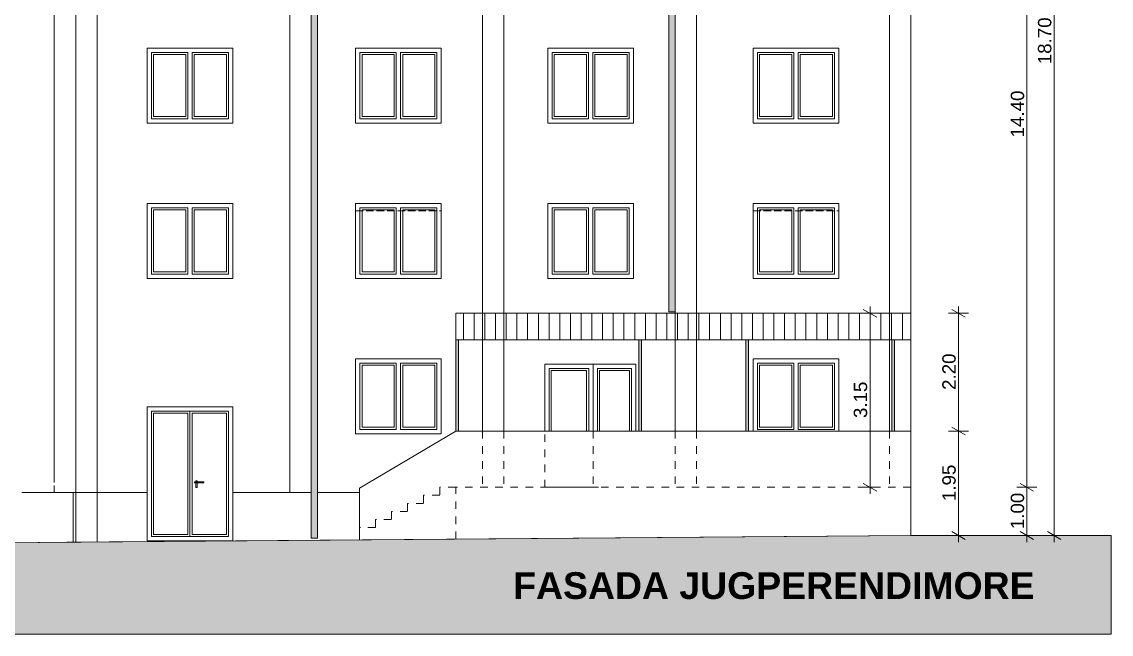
# Model space of a CAD drawing. Header units: feet. Extents: x 2791058 to 2855058, y -67651 to -18651.
# Drawn here: x 2821404 to 2841756, y -41519 to -30085 of the extents above; entities that cross this region are included whole.
import ezdxf

# ---------------------------------------------------------------- set-up
doc = ezdxf.new("R2010")
doc.units = ezdxf.units.FT
doc.header["$MEASUREMENT"] = 0
for name, pattern in [('Dashed', [282.222223, 141.111112, -141.111112]), ('Hidden Line', [195.611112, 141.111112, -54.5]), ('Long Dashed', [529.166651, 317.499995, -211.666656])]:
    doc.linetypes.add(name, pattern=pattern)
for name, color, linetype, lineweight in [('2D Drafting - General_Pen_No__1', 7, 'Continuous', 0), ('Annotation - Text_Pen_No__1', 7, 'Continuous', 0), ('Dimensioning - General_Pen_No__1', 7, 'Continuous', 0), ('Exterior walls_Pen_No__1', 7, 'Continuous', 0), ('Exterior walls_Pen_No__11', 171, 'Continuous', 0), ('Lines_Pen_No__11', 171, 'Continuous', 0), ('Lines_Pen_No__20', 1, 'Continuous', 0), ('Shell - Roof_Pen_No__21', 7, 'Continuous', 0), ('Structural - Bearing_Pen_No__1', 7, 'Continuous', 0)]:
    doc.layers.add(name, color=color, linetype=linetype, lineweight=lineweight)
doc.layers.add('2D Drafting - General_Pen_No__61', color=7, linetype='Continuous', lineweight=0, true_color=0x6a6a6a)
doc.layers.add('Structural - Bearing_Pen_No__61', color=7, linetype='Continuous', lineweight=0, true_color=0x6a6a6a)
doc.layers.add('Dimensioning - General', color=7, linetype='Continuous')
doc.layers.add('Exterior walls', color=7, linetype='Continuous')
doc.styles.add('GENERATED_STYLE_1', font='arial.ttf')
doc.styles.add('GENERATED_STYLE_4', font='arialbd.ttf')
doc.dimstyles.new('GENERATED_STYLE__1', dxfattribs={"dimtxt": 250, "dimasz": 190, "dimexe": 0.18, "dimexo": 3, "dimgap": 0.09, "dimtad": 1, "dimlfac": 0.001, "dimzin": 0, "dimdsep": 46, "dimtxsty": 'GENERATED_STYLE_1', "dimblk": 'ARROWHEAD_2', "dimblk1": 'ARROWHEAD_2', "dimblk2": 'ARROWHEAD_2', "dimcen": 0.09, "dimclrd": 7, "dimclre": 7, "dimclrt": 7, "dimadec": 0, "dimazin": 0, "dimtfac": 1, "dimtdec": 4, "dimtmove": 0, "dimatfit": 3, "dimfxl": 1, "dimtolj": 1, "dimtzin": 0, "dimarcsym": 0})

# ---------------------------------------------------------------- blocks, each defined once
blk = doc.blocks.new('Wall_4', base_point=(2826871, -24476))
at = {"layer": 'Exterior walls', "linetype": 'Continuous', "lineweight": 0}
blk.add_hatch(color=255, dxfattribs=at).paths.add_polyline_path([(2826811, -24476), (2826811, -39726), (2826931, -39726), (2826931, -24476)])
at = {"layer": 'Exterior walls_Pen_No__1', "color": 7, "linetype": 'Continuous', "lineweight": 0, "flags": 128}
for points in [[(2826811, -24476), (2826811, -39726)], [(2826931, -24476), (2826811, -24476)], [(2826931, -39726), (2826931, -24476)], [(2826811, -39726), (2826931, -39726)]]:
    blk.add_lwpolyline(points, dxfattribs=at)
blk = doc.blocks.new('Wall_5', base_point=(2833551, -24476))
at = {"layer": 'Exterior walls', "linetype": 'Continuous', "lineweight": 0}
blk.add_hatch(color=255, dxfattribs=at).paths.add_polyline_path([(2833491, -24476), (2833491, -35502), (2833611, -35502), (2833611, -24476)])
at = {"layer": 'Exterior walls_Pen_No__1', "color": 7, "linetype": 'Continuous', "lineweight": 0, "flags": 128}
for points in [[(2833491, -24476), (2833491, -35502)], [(2833611, -24476), (2833491, -24476)], [(2833611, -35502), (2833611, -24476)], [(2833491, -35502), (2833611, -35502)]]:
    blk.add_lwpolyline(points, dxfattribs=at)
blk = doc.blocks.new('*D34', base_point=(2247654, -76425))
at = {"layer": 'Dimensioning - General_Pen_No__1', "color": 7, "linetype": 'Continuous', "lineweight": 0, "transparency": 16777216}
for p, q in [((2840369, -38776), (2839994, -38776)), ((2840057, -38704), (2840307, -38848)), ((2840182, -39676), (2840182, -38776)), ((2840369, -39676), (2839994, -39676)), ((2840057, -39604), (2840307, -39748)), ((2840182, -39798), (2840182, -39676))]:
    blk.add_line(p, q, dxfattribs=at)
at = {"layer": 'Dimensioning - General_Pen_No__1', "color": 7, "lineweight": 0, "transparency": 16777216, "insert": (2840132, -39558), "char_height": 250, "attachment_point": 7, "rotation": 90, "style": 'GENERATED_STYLE_1'}
blk.add_mtext('\\A1;1.00', dxfattribs=at)
blk = doc.blocks.new('ARROWHEAD_2')
at = {"color": 0, "linetype": 'Continuous', "lineweight": 0}
for p, q in [((0, 0), (-1, 0)), ((-0.38, -0.66), (0.38, 0.66))]:
    blk.add_line(p, q, dxfattribs=at)
blk = doc.blocks.new('*D35', base_point=(2247654, -76425))
at = {"layer": 'Dimensioning - General_Pen_No__1', "color": 7, "linetype": 'Continuous', "lineweight": 0, "transparency": 16777216}
for p, q in [((2840057, -24404), (2840307, -24548)), ((2840369, -24476), (2839994, -24476)), ((2840182, -38776), (2840182, -24476)), ((2840369, -38776), (2839994, -38776)), ((2840057, -38704), (2840307, -38848))]:
    blk.add_line(p, q, dxfattribs=at)
at = {"layer": 'Dimensioning - General_Pen_No__1', "color": 7, "lineweight": 0, "transparency": 16777216, "char_height": 250, "attachment_point": 7, "rotation": 90, "style": 'GENERATED_STYLE_1'}
for s, insert in [('\\A1;50', (2840132, -24927)), ('\\A1;14.40', (2840132, -32243))]:
    blk.add_mtext(s, dxfattribs=dict(at, insert=insert))
blk = doc.blocks.new('*D38', base_point=(2247654, -76425))
at = {"layer": 'Dimensioning - General_Pen_No__1', "color": 7, "linetype": 'Continuous', "lineweight": 0, "transparency": 16777216}
for p, q in [((2840816, -21295), (2840566, -21151)), ((2840691, -21223), (2840691, -21101)), ((2840878, -21223), (2840503, -21223)), ((2840691, -39676), (2840691, -21223)), ((2840878, -39676), (2840503, -39676)), ((2840566, -39604), (2840816, -39748)), ((2840691, -39798), (2840691, -39676))]:
    blk.add_line(p, q, dxfattribs=at)
at = {"layer": 'Dimensioning - General_Pen_No__1', "color": 7, "lineweight": 0, "transparency": 16777216, "insert": (2840641, -30877), "char_height": 250, "attachment_point": 7, "rotation": 90, "style": 'GENERATED_STYLE_1'}
blk.add_mtext('\\A1;18.70', dxfattribs=at)
blk = doc.blocks.new('*D39', base_point=(2247654, -76425))
at = {"layer": 'Dimensioning - General_Pen_No__1', "color": 7, "linetype": 'Continuous', "lineweight": 0, "transparency": 16777216}
for p, q in [((2839091, -37726), (2838716, -37726)), ((2838779, -37654), (2839029, -37798)), ((2838904, -39676), (2838904, -37726)), ((2839091, -39676), (2838716, -39676)), ((2838779, -39604), (2839029, -39748)), ((2838904, -39798), (2838904, -39676))]:
    blk.add_line(p, q, dxfattribs=at)
at = {"layer": 'Dimensioning - General_Pen_No__1', "color": 7, "lineweight": 0, "transparency": 16777216, "insert": (2838854, -39033), "char_height": 250, "attachment_point": 7, "rotation": 90, "style": 'GENERATED_STYLE_1'}
blk.add_mtext('\\A1;1.95', dxfattribs=at)
blk = doc.blocks.new('*D40', base_point=(2247654, -76425))
at = {"layer": 'Dimensioning - General_Pen_No__1', "color": 7, "linetype": 'Continuous', "lineweight": 0, "transparency": 16777216}
for p, q in [((2838904, -35526), (2838904, -35403)), ((2839091, -35526), (2838716, -35526)), ((2839029, -35598), (2838779, -35454)), ((2838904, -37726), (2838904, -35526)), ((2839091, -37726), (2838716, -37726)), ((2838779, -37654), (2839029, -37798))]:
    blk.add_line(p, q, dxfattribs=at)
at = {"layer": 'Dimensioning - General_Pen_No__1', "color": 7, "lineweight": 0, "transparency": 16777216, "insert": (2838854, -36958), "char_height": 250, "attachment_point": 7, "rotation": 90, "style": 'GENERATED_STYLE_1'}
blk.add_mtext('\\A1;2.20', dxfattribs=at)
blk = doc.blocks.new('*D42', base_point=(2247654, -76425))
at = {"layer": 'Dimensioning - General_Pen_No__1', "color": 7, "linetype": 'Continuous', "lineweight": 0, "transparency": 16777216}
for p, q in [((2837250, -35526), (2837250, -35403)), ((2837437, -35526), (2837062, -35526)), ((2837375, -35598), (2837125, -35454)), ((2837250, -38776), (2837250, -35526)), ((2837437, -38776), (2837062, -38776)), ((2837125, -38704), (2837375, -38848)), ((2837250, -38898), (2837250, -38776))]:
    blk.add_line(p, q, dxfattribs=at)
at = {"layer": 'Dimensioning - General_Pen_No__1', "color": 7, "lineweight": 0, "transparency": 16777216, "insert": (2837200, -37483), "char_height": 250, "attachment_point": 7, "rotation": 90, "style": 'GENERATED_STYLE_1'}
blk.add_mtext('\\A1;3.15', dxfattribs=at)

msp = doc.modelspace()

# ---------------------------------------------------------------- hatches: boundary and pattern name
at = {"layer": '2D Drafting - General_Pen_No__61', "linetype": 'Continuous', "lineweight": 0, "true_color": 0x6a6a6a}
msp.add_hatch(color=251, dxfattribs=at).paths.add_polyline_path([(2801138.969, -39898.558), (2806861.233, -39875.72), (2818969.266, -39827.397), (2819788.671, -39822.503), (2821170.438, -39811.373), (2822248.041, -39802.693), (2838011.233, -39675.72), (2841447.375, -39675.72), (2841755.896, -39675.72), (2841755.896, -41518.967), (2801149.188, -41518.967)])
at = {"layer": 'Structural - Bearing_Pen_No__1', "linetype": 'Continuous', "lineweight": 0}
h = msp.add_hatch(dxfattribs=at)
h.set_pattern_fill('SOLDIER_COURSE', style=0, pattern_type=2)
h.set_pattern_definition([(90, (2247653.82, -76424.97), (-200, 0), [])])
h.paths.add_polyline_path([(2838011.233, -35525.72), (2829511.233, -35525.72), (2829511.233, -36025.72), (2838011.233, -36025.72)])
at = {"layer": 'Structural - Bearing_Pen_No__61', "linetype": 'Continuous', "lineweight": 0, "true_color": 0x6a6a6a}
for points in [[(2829561.233, -36025.72), (2829511.233, -36025.72), (2829511.233, -37725.72), (2829561.233, -37725.72)], [(2832982.262, -36025.72), (2832932.262, -36025.72), (2832932.262, -37725.72), (2832982.262, -37725.72)], [(2834931.694, -36025.72), (2834931.694, -37725.72), (2834981.694, -37725.72), (2834981.694, -36025.72)], [(2837710.532, -36025.72), (2837660.532, -36025.72), (2837660.532, -37725.72), (2837710.532, -37725.72)]]:
    msp.add_hatch(color=251, dxfattribs=at).paths.add_polyline_path(points)

# ---------------------------------------------------------------- linework, layer by layer
at = {"layer": '2D Drafting - General_Pen_No__1', "color": 7, "linetype": 'Continuous', "lineweight": 0, "flags": 128}
msp.add_lwpolyline([(2801138.969, -39898.558), (2806861.233, -39875.72), (2818969.266, -39827.397), (2819788.671, -39822.503), (2821170.438, -39811.373), (2822248.041, -39802.693), (2838011.233, -39675.72), (2841447.375, -39675.72), (2841755.896, -39675.72), (2841755.896, -41518.967), (2801149.188, -41518.967)], close=True, dxfattribs=at)
at = {"layer": 'Exterior walls_Pen_No__11', "color": 171, "linetype": 'Continuous', "lineweight": 0, "flags": 128}
for points in [[(2824655.621, -38658.354), (2824678.336, -38658.354), (2824678.336, -38778.921), (2824655.621, -38778.921)], [(2824629.411, -38674.081), (2824802.397, -38674.081), (2824802.397, -38689.807), (2824629.411, -38689.807)]]:
    msp.add_lwpolyline(points, close=True, dxfattribs=at)
at = {"layer": 'Lines_Pen_No__11', "color": 171, "linetype": 'Continuous', "lineweight": 0}
for p, q in [((2824506.442, -39654.479), (2824506.442, -37394.479)), ((2824546.442, -39694.479), (2824546.442, -37354.479)), ((2824586.442, -39654.479), (2824586.442, -37394.479))]:
    msp.add_line(p, q, dxfattribs=at)
for points in [[(2823746.442, -39774.479), (2825346.442, -39774.479), (2825346.442, -37274.479), (2823746.442, -37274.479)], [(2823826.442, -39694.479), (2825266.442, -39694.479), (2825266.442, -37354.479), (2823826.442, -37354.479)]]:
    msp.add_lwpolyline(points, close=True, dxfattribs=at)
for points in [[(2824506.442, -37394.479), (2823866.442, -37394.479), (2823866.442, -39654.479), (2824506.442, -39654.479)], [(2824586.442, -39654.479), (2825226.442, -39654.479), (2825226.442, -37394.479), (2824586.442, -37394.479)]]:
    msp.add_lwpolyline(points, dxfattribs=at)
at = {"layer": 'Lines_Pen_No__20', "color": 1, "linetype": 'Hidden Line', "lineweight": 0}
for p, q in [((2825346.442, -30575.72), (2823746.442, -30575.72)), ((2823746.442, -30715.72), (2823746.442, -30575.72)), ((2825346.442, -30715.72), (2825346.442, -30575.72)), ((2829240.003, -30575.72), (2827640.003, -30575.72)), ((2827640.003, -30715.72), (2827640.003, -30575.72)), ((2829240.003, -30715.72), (2829240.003, -30575.72)), ((2832830.982, -30575.72), (2831230.982, -30575.72)), ((2831230.982, -30715.72), (2831230.982, -30575.72)), ((2832830.982, -30715.72), (2832830.982, -30575.72)), ((2836667.042, -30575.72), (2835067.042, -30575.72)), ((2835067.042, -30715.72), (2835067.042, -30575.72)), ((2836667.042, -30715.72), (2836667.042, -30575.72)), ((2825346.442, -33475.72), (2823746.442, -33475.72)), ((2823746.442, -33615.72), (2823746.442, -33475.72)), ((2825346.442, -33615.72), (2825346.442, -33475.72)), ((2829240.003, -33475.72), (2827640.003, -33475.72)), ((2827640.003, -33615.72), (2827640.003, -33475.72)), ((2829240.003, -33615.72), (2829240.003, -33475.72)), ((2832830.982, -33475.72), (2831230.982, -33475.72)), ((2831230.982, -33615.72), (2831230.982, -33475.72)), ((2832830.982, -33615.72), (2832830.982, -33475.72)), ((2836667.042, -33475.72), (2835067.042, -33475.72)), ((2835067.042, -33615.72), (2835067.042, -33475.72)), ((2836667.042, -33615.72), (2836667.042, -33475.72)), ((2827640.003, -33615.72), (2829240.003, -33615.72)), ((2835067.042, -33615.72), (2836667.042, -33615.72)), ((2829240.003, -36375.72), (2827640.003, -36375.72)), ((2827640.003, -36515.72), (2827640.003, -36375.72)), ((2829240.003, -36515.72), (2829240.003, -36375.72)), ((2836667.042, -36375.72), (2835067.042, -36375.72)), ((2835067.042, -36515.72), (2835067.042, -36375.72)), ((2836667.042, -36515.72), (2836667.042, -36375.72)), ((2831176.669, -36615.72), (2831176.669, -36475.72)), ((2831176.669, -36475.72), (2832876.669, -36475.72)), ((2832876.669, -36615.72), (2832876.669, -36475.72))]:
    msp.add_line(p, q, dxfattribs=at)
at = {"layer": 'Lines_Pen_No__20', "color": 1, "linetype": 'Continuous', "lineweight": 0}
for p, q in [((2824466.442, -31855.72), (2824466.442, -30695.72)), ((2824506.442, -31895.72), (2824506.442, -30655.72)), ((2824586.442, -31895.72), (2824586.442, -30655.72)), ((2824626.442, -31855.72), (2824626.442, -30695.72)), ((2828360.003, -31855.72), (2828360.003, -30695.72)), ((2828400.003, -31895.72), (2828400.003, -30655.72)), ((2828480.003, -31895.72), (2828480.003, -30655.72)), ((2828520.003, -31855.72), (2828520.003, -30695.72)), ((2831950.982, -31855.72), (2831950.982, -30695.72)), ((2831990.982, -31895.72), (2831990.982, -30655.72)), ((2832070.982, -31895.72), (2832070.982, -30655.72)), ((2832110.982, -31855.72), (2832110.982, -30695.72)), ((2835787.042, -31855.72), (2835787.042, -30695.72)), ((2835827.042, -31895.72), (2835827.042, -30655.72)), ((2835907.042, -31895.72), (2835907.042, -30655.72)), ((2835947.042, -31855.72), (2835947.042, -30695.72)), ((2824506.442, -34795.72), (2824506.442, -33555.72)), ((2824586.442, -34795.72), (2824586.442, -33555.72)), ((2828400.003, -34795.72), (2828400.003, -33555.72)), ((2828480.003, -34795.72), (2828480.003, -33555.72)), ((2831990.982, -34795.72), (2831990.982, -33555.72)), ((2832070.982, -34795.72), (2832070.982, -33555.72)), ((2835827.042, -34795.72), (2835827.042, -33555.72)), ((2835907.042, -34795.72), (2835907.042, -33555.72)), ((2824466.442, -34755.72), (2824466.442, -33595.72)), ((2824626.442, -34755.72), (2824626.442, -33595.72)), ((2828360.003, -34755.72), (2828360.003, -33595.72)), ((2828520.003, -34755.72), (2828520.003, -33595.72)), ((2831950.982, -34755.72), (2831950.982, -33595.72)), ((2832110.982, -34755.72), (2832110.982, -33595.72)), ((2835787.042, -34755.72), (2835787.042, -33595.72)), ((2835947.042, -34755.72), (2835947.042, -33595.72)), ((2828360.003, -37655.72), (2828360.003, -36495.72)), ((2828400.003, -37695.72), (2828400.003, -36455.72)), ((2828480.003, -37695.72), (2828480.003, -36455.72)), ((2828520.003, -37655.72), (2828520.003, -36495.72)), ((2835787.042, -37655.72), (2835787.042, -36495.72)), ((2835827.042, -37695.72), (2835827.042, -36455.72)), ((2835907.042, -37695.72), (2835907.042, -36455.72)), ((2835947.042, -37655.72), (2835947.042, -36495.72))]:
    msp.add_line(p, q, dxfattribs=at)
for points in [[(2823746.442, -31975.72), (2825346.442, -31975.72), (2825346.442, -30575.72), (2823746.442, -30575.72)], [(2827640.003, -31975.72), (2829240.003, -31975.72), (2829240.003, -30575.72), (2827640.003, -30575.72)], [(2831230.982, -31975.72), (2832830.982, -31975.72), (2832830.982, -30575.72), (2831230.982, -30575.72)], [(2835067.042, -31975.72), (2836667.042, -31975.72), (2836667.042, -30575.72), (2835067.042, -30575.72)], [(2823746.442, -34875.72), (2825346.442, -34875.72), (2825346.442, -33475.72), (2823746.442, -33475.72)], [(2827640.003, -34875.72), (2829240.003, -34875.72), (2829240.003, -33475.72), (2827640.003, -33475.72)], [(2831230.982, -34875.72), (2832830.982, -34875.72), (2832830.982, -33475.72), (2831230.982, -33475.72)], [(2835067.042, -34875.72), (2836667.042, -34875.72), (2836667.042, -33475.72), (2835067.042, -33475.72)], [(2827640.003, -37775.72), (2829240.003, -37775.72), (2829240.003, -36375.72), (2827640.003, -36375.72)]]:
    msp.add_lwpolyline(points, close=True, dxfattribs=at)
for points in [[(2824506.442, -30655.72), (2823826.442, -30655.72), (2823826.442, -31895.72), (2824506.442, -31895.72)], [(2824466.442, -30695.72), (2823866.442, -30695.72), (2823866.442, -31855.72), (2824466.442, -31855.72)], [(2824586.442, -31895.72), (2825266.442, -31895.72), (2825266.442, -30655.72), (2824586.442, -30655.72)], [(2824626.442, -31855.72), (2825226.442, -31855.72), (2825226.442, -30695.72), (2824626.442, -30695.72)], [(2828400.003, -30655.72), (2827720.003, -30655.72), (2827720.003, -31895.72), (2828400.003, -31895.72)], [(2828360.003, -30695.72), (2827760.003, -30695.72), (2827760.003, -31855.72), (2828360.003, -31855.72)], [(2828480.003, -31895.72), (2829160.003, -31895.72), (2829160.003, -30655.72), (2828480.003, -30655.72)], [(2828520.003, -31855.72), (2829120.003, -31855.72), (2829120.003, -30695.72), (2828520.003, -30695.72)], [(2831990.982, -30655.72), (2831310.982, -30655.72), (2831310.982, -31895.72), (2831990.982, -31895.72)], [(2831950.982, -30695.72), (2831350.982, -30695.72), (2831350.982, -31855.72), (2831950.982, -31855.72)], [(2832070.982, -31895.72), (2832750.982, -31895.72), (2832750.982, -30655.72), (2832070.982, -30655.72)], [(2832110.982, -31855.72), (2832710.982, -31855.72), (2832710.982, -30695.72), (2832110.982, -30695.72)], [(2835827.042, -30655.72), (2835147.042, -30655.72), (2835147.042, -31895.72), (2835827.042, -31895.72)], [(2835787.042, -30695.72), (2835187.042, -30695.72), (2835187.042, -31855.72), (2835787.042, -31855.72)], [(2835907.042, -31895.72), (2836587.042, -31895.72), (2836587.042, -30655.72), (2835907.042, -30655.72)], [(2835947.042, -31855.72), (2836547.042, -31855.72), (2836547.042, -30695.72), (2835947.042, -30695.72)], [(2824506.442, -33555.72), (2823826.442, -33555.72), (2823826.442, -34795.72), (2824506.442, -34795.72)], [(2824586.442, -34795.72), (2825266.442, -34795.72), (2825266.442, -33555.72), (2824586.442, -33555.72)], [(2828400.003, -33555.72), (2827720.003, -33555.72), (2827720.003, -34795.72), (2828400.003, -34795.72)], [(2828480.003, -34795.72), (2829160.003, -34795.72), (2829160.003, -33555.72), (2828480.003, -33555.72)], [(2831990.982, -33555.72), (2831310.982, -33555.72), (2831310.982, -34795.72), (2831990.982, -34795.72)], [(2832070.982, -34795.72), (2832750.982, -34795.72), (2832750.982, -33555.72), (2832070.982, -33555.72)], [(2835827.042, -33555.72), (2835147.042, -33555.72), (2835147.042, -34795.72), (2835827.042, -34795.72)], [(2835907.042, -34795.72), (2836587.042, -34795.72), (2836587.042, -33555.72), (2835907.042, -33555.72)], [(2824466.442, -33595.72), (2823866.442, -33595.72), (2823866.442, -34755.72), (2824466.442, -34755.72)], [(2824626.442, -34755.72), (2825226.442, -34755.72), (2825226.442, -33595.72), (2824626.442, -33595.72)], [(2828360.003, -33595.72), (2827760.003, -33595.72), (2827760.003, -34755.72), (2828360.003, -34755.72)], [(2828520.003, -34755.72), (2829120.003, -34755.72), (2829120.003, -33595.72), (2828520.003, -33595.72)], [(2831950.982, -33595.72), (2831350.982, -33595.72), (2831350.982, -34755.72), (2831950.982, -34755.72)], [(2832110.982, -34755.72), (2832710.982, -34755.72), (2832710.982, -33595.72), (2832110.982, -33595.72)], [(2835787.042, -33595.72), (2835187.042, -33595.72), (2835187.042, -34755.72), (2835787.042, -34755.72)], [(2835947.042, -34755.72), (2836547.042, -34755.72), (2836547.042, -33595.72), (2835947.042, -33595.72)], [(2836667.042, -37725.72), (2836667.042, -36375.72), (2835067.042, -36375.72), (2835067.042, -37725.72)], [(2828400.003, -36455.72), (2827720.003, -36455.72), (2827720.003, -37695.72), (2828400.003, -37695.72)], [(2828360.003, -36495.72), (2827760.003, -36495.72), (2827760.003, -37655.72), (2828360.003, -37655.72)], [(2828480.003, -37695.72), (2829160.003, -37695.72), (2829160.003, -36455.72), (2828480.003, -36455.72)], [(2828520.003, -37655.72), (2829120.003, -37655.72), (2829120.003, -36495.72), (2828520.003, -36495.72)], [(2831176.669, -37725.72), (2831176.669, -36475.72), (2832076.669, -36475.72), (2832076.669, -37725.72)], [(2831256.669, -37725.72), (2831256.669, -36555.72), (2831996.669, -36555.72), (2831996.669, -37725.72)], [(2831296.669, -37725.72), (2831296.669, -36595.72), (2831956.669, -36595.72), (2831956.669, -37725.72)], [(2832876.669, -37725.72), (2832876.669, -36475.72), (2832076.669, -36475.72), (2832076.669, -37725.72)], [(2832796.669, -37725.72), (2832796.669, -36555.72), (2832156.669, -36555.72), (2832156.669, -37725.72)], [(2832756.669, -37725.72), (2832756.669, -36595.72), (2832196.669, -36595.72), (2832196.669, -37725.72)], [(2835827.042, -36455.72), (2835147.042, -36455.72), (2835147.042, -37695.72), (2835827.042, -37695.72)], [(2835787.042, -36495.72), (2835187.042, -36495.72), (2835187.042, -37655.72), (2835787.042, -37655.72)], [(2835907.042, -37695.72), (2836587.042, -37695.72), (2836587.042, -36455.72), (2835907.042, -36455.72)], [(2835947.042, -37655.72), (2836547.042, -37655.72), (2836547.042, -36495.72), (2835947.042, -36495.72)]]:
    msp.add_lwpolyline(points, dxfattribs=at)
at = {"layer": 'Shell - Roof_Pen_No__21', "color": 7, "linetype": 'Continuous', "lineweight": 0}
for p, q in [((2822011.233, -24475.72), (2822011.233, -38689.464)), ((2822411.233, -24475.72), (2822411.233, -38875.72)), ((2822411.233, -24475.72), (2822411.233, -38875.72)), ((2822811.233, -24475.72), (2822811.233, -39798.156)), ((2826411.233, -24475.72), (2826411.233, -38875.72)), ((2826811.233, -24475.72), (2826811.233, -38875.72)), ((2830011.233, -24475.72), (2830011.233, -37725.72)), ((2830411.233, -24475.72), (2830411.233, -37725.72)), ((2833611.233, -24475.72), (2833611.233, -37725.72)), ((2834011.233, -24475.72), (2834011.233, -37725.72)), ((2837611.233, -24475.72), (2837611.233, -37725.72)), ((2838011.233, -24475.72), (2838011.233, -36175.72)), ((2838011.233, -24475.72), (2838011.233, -39675.72)), ((2825346.442, -30575.72), (2823746.442, -30575.72)), ((2823746.442, -30575.72), (2823746.442, -31975.72)), ((2825346.442, -31975.72), (2825346.442, -30575.72)), ((2829240.003, -30575.72), (2827640.003, -30575.72)), ((2827640.003, -30575.72), (2827640.003, -31975.72)), ((2829240.003, -31975.72), (2829240.003, -30575.72)), ((2832830.982, -30575.72), (2831230.982, -30575.72)), ((2831230.982, -30575.72), (2831230.982, -31975.72)), ((2832830.982, -31975.72), (2832830.982, -30575.72)), ((2836667.042, -30575.72), (2835067.042, -30575.72)), ((2835067.042, -30575.72), (2835067.042, -31975.72)), ((2836667.042, -31975.72), (2836667.042, -30575.72)), ((2823746.442, -31975.72), (2825346.442, -31975.72)), ((2827640.003, -31975.72), (2829240.003, -31975.72)), ((2831230.982, -31975.72), (2832830.982, -31975.72)), ((2835067.042, -31975.72), (2836667.042, -31975.72)), ((2825346.442, -33475.72), (2823746.442, -33475.72)), ((2823746.442, -33475.72), (2823746.442, -34875.72)), ((2825346.442, -34875.72), (2825346.442, -33475.72)), ((2829240.003, -33475.72), (2827640.003, -33475.72)), ((2827640.003, -33475.72), (2827640.003, -34875.72)), ((2829240.003, -34875.72), (2829240.003, -33475.72)), ((2832830.982, -33475.72), (2831230.982, -33475.72)), ((2831230.982, -33475.72), (2831230.982, -34875.72)), ((2832830.982, -34875.72), (2832830.982, -33475.72)), ((2836667.042, -33475.72), (2835067.042, -33475.72)), ((2835067.042, -33475.72), (2835067.042, -34875.72)), ((2836667.042, -34875.72), (2836667.042, -33475.72)), ((2823746.442, -34875.72), (2825346.442, -34875.72)), ((2827640.003, -34875.72), (2829240.003, -34875.72)), ((2831230.982, -34875.72), (2832830.982, -34875.72)), ((2835067.042, -34875.72), (2836667.042, -34875.72)), ((2838011.233, -35525.72), (2830561.233, -35525.72)), ((2829511.233, -37725.72), (2829511.233, -36025.72)), ((2829561.233, -37725.72), (2829561.233, -36025.72)), ((2838011.233, -36025.72), (2830561.233, -36025.72)), ((2832932.262, -37725.72), (2832932.262, -36025.72)), ((2832982.262, -37725.72), (2832982.262, -36025.72)), ((2834931.694, -37725.72), (2834931.694, -36025.72)), ((2834981.694, -37725.72), (2834981.694, -36025.72)), ((2837660.532, -37725.72), (2837660.532, -36025.72)), ((2837710.532, -37725.72), (2837710.532, -36025.72)), ((2829240.003, -36375.72), (2827640.003, -36375.72)), ((2827640.003, -36375.72), (2827640.003, -37775.72)), ((2829240.003, -37775.72), (2829240.003, -36375.72)), ((2836667.042, -36375.72), (2835067.042, -36375.72)), ((2835067.042, -36375.72), (2835067.042, -37725.72)), ((2836667.042, -37725.72), (2836667.042, -36375.72)), ((2831176.669, -36475.72), (2832876.669, -36475.72)), ((2831176.669, -37725.72), (2831176.669, -36475.72)), ((2832876.669, -36475.72), (2832876.669, -37725.72)), ((2827640.003, -37775.72), (2829240.003, -37775.72)), ((2827711.233, -38789.385), (2829511.233, -37725.72)), ((2838011.233, -37725.72), (2829511.233, -37725.72)), ((2822011.233, -38741.102), (2822011.233, -38875.72)), ((2827711.233, -38789.385), (2827711.233, -39525.72)), ((2831176.669, -38775.72), (2832176.669, -38775.72)), ((2823746.442, -38875.72), (2821403.31, -38875.72)), ((2822361.233, -38875.72), (2822361.233, -39801.781)), ((2822411.233, -38875.72), (2822411.233, -39801.378)), ((2826811.233, -38875.72), (2825346.442, -38875.72)), ((2826931.233, -38875.72), (2827711.233, -38875.72)), ((2819389.242, -39825.72), (2838011.233, -39675.72)), ((2827711.233, -39525.72), (2827711.233, -39758.687))]:
    msp.add_line(p, q, dxfattribs=at)
at = {"layer": 'Shell - Roof_Pen_No__21', "color": 7, "linetype": 'Dashed', "lineweight": 0}
for p, q in [((2830011.233, -37725.72), (2830011.233, -38775.72)), ((2830411.233, -37725.72), (2830411.233, -38775.72)), ((2831176.669, -38775.72), (2831176.669, -37725.72)), ((2832076.669, -37725.72), (2832076.669, -38775.72)), ((2833611.233, -37725.72), (2833611.233, -38775.72)), ((2834011.233, -37725.72), (2834011.233, -38775.72)), ((2837611.233, -37725.72), (2837611.233, -38775.72)), ((2829511.233, -38775.72), (2829211.233, -38775.72)), ((2829211.233, -38775.72), (2829211.233, -38925.72)), ((2829511.233, -39744.188), (2829511.233, -38775.72)), ((2838011.233, -38775.72), (2829511.233, -38775.72)), ((2829211.233, -38925.72), (2828911.233, -38925.72)), ((2828911.233, -38925.72), (2828911.233, -39075.72)), ((2828611.233, -39225.72), (2828311.233, -39225.72)), ((2828311.233, -39225.72), (2828311.233, -39375.72)), ((2828911.233, -39075.72), (2828611.233, -39075.72)), ((2828611.233, -39075.72), (2828611.233, -39225.72)), ((2828311.233, -39375.72), (2828011.233, -39375.72)), ((2828011.233, -39525.72), (2827711.233, -39525.72))]:
    msp.add_line(p, q, dxfattribs=at)
at = {"layer": 'Shell - Roof_Pen_No__21', "color": 7, "linetype": 'Long Dashed', "lineweight": 0}
msp.add_line((2828011.233, -39375.72), (2828011.233, -39525.72), dxfattribs=at)
at = {"layer": 'Structural - Bearing_Pen_No__1', "color": 7, "linetype": 'Continuous', "lineweight": 0, "flags": 128}
msp.add_lwpolyline([(2838011.233, -35525.72), (2829511.233, -35525.72), (2829511.233, -36025.72), (2838011.233, -36025.72)], close=True, dxfattribs=at)
at = {"layer": 'Structural - Bearing_Pen_No__61', "color": 251, "linetype": 'Continuous', "lineweight": 0, "true_color": 0x6a6a6a, "flags": 128}
for points in [[(2829561.233, -36025.72), (2829511.233, -36025.72), (2829511.233, -37725.72), (2829561.233, -37725.72)], [(2832982.262, -36025.72), (2832932.262, -36025.72), (2832932.262, -37725.72), (2832982.262, -37725.72)], [(2834931.694, -36025.72), (2834931.694, -37725.72), (2834981.694, -37725.72), (2834981.694, -36025.72)], [(2837710.532, -36025.72), (2837660.532, -36025.72), (2837660.532, -37725.72), (2837710.532, -37725.72)]]:
    msp.add_lwpolyline(points, close=True, dxfattribs=at)

# ---------------------------------------------------------------- block references
at = {"layer": 'Exterior walls', "color": 7, "lineweight": 0}
for name, p in [('Wall_4', (2826871.233, -24475.72)), ('Wall_5', (2833551.233, -24475.72))]:
    msp.add_blockref(name, p, dxfattribs=at)

# ---------------------------------------------------------------- texts
at = {"layer": 'Annotation - Text_Pen_No__1', "color": 7, "linetype": 'Continuous', "lineweight": 0, "insert": (2835454.228, -40361.342), "char_height": 500, "attachment_point": 2, "style": 'GENERATED_STYLE_4'}
msp.add_mtext('\\A1;FASADA JUGPERENDIMORE', dxfattribs=at)

# ---------------------------------------------------------------- dimensions: what is measured, and where the dimension line sits
at = {"layer": 'Dimensioning - General', "color": 7, "linetype": 'Continuous', "lineweight": 0}
for base, p1, p2, text, picture, middle in [((2840690.879, -21223.264), (2837254.738, -39675.72), (2837654.738, -21223.264), '18.70', '*D38', (2840515.879, -30456.92)), ((2840181.975, -24475.72), (2838011.233, -38775.72), (2838011.233, -24475.72), '14.40', '*D35', (2840006.975, -31822.863)), ((2837249.557, -35525.72), (2838011.233, -38775.72), (2838011.233, -35525.72), '3.15', '*D42', (2837074.557, -37158.587)), ((2840181.975, -38775.72), (2838011.233, -39675.72), (2838011.233, -38775.72), '1.00', '*D34', (2840006.975, -39233.587))]:
    dim = msp.add_linear_dim(base=base, p1=p1, p2=p2, angle=90, text=text, dimstyle='GENERATED_STYLE__1', dxfattribs=at)
    dim.commit()
    dim.dimension.update_dxf_attribs({"geometry": picture, "text_midpoint": middle, "dimtype": 160, "text_rotation": 90})
for base, p1, p2, picture, middle in [((2838903.649, -35525.72), (2838011.233, -37725.72), (2838011.233, -35525.72), '*D40', (2838728.649, -36633.587)), ((2838903.649, -37725.72), (2838011.233, -39675.72), (2838011.233, -37725.72), '*D39', (2838728.649, -38708.587))]:
    dim = msp.add_linear_dim(base=base, p1=p1, p2=p2, angle=90, dimstyle='GENERATED_STYLE__1', dxfattribs=at)
    dim.commit()
    dim.dimension.update_dxf_attribs({"geometry": picture, "text_midpoint": middle, "dimtype": 160, "text_rotation": 90})

doc.saveas('drawing.dxf')
